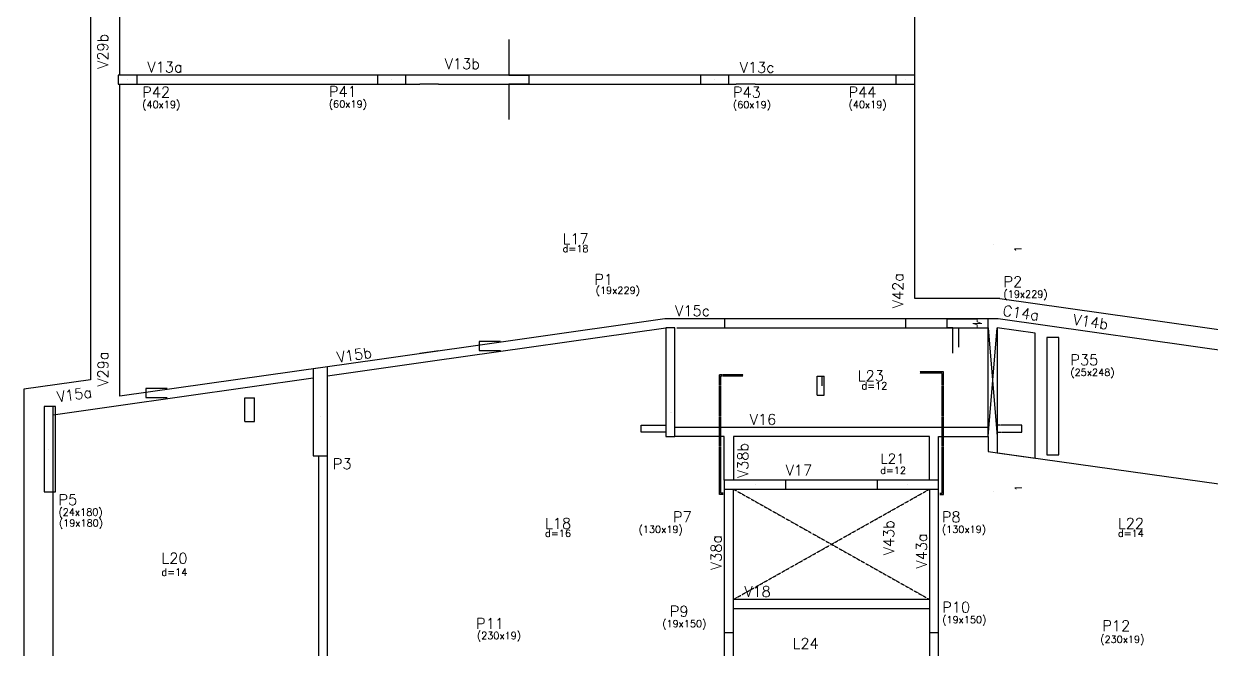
# Model space of a CAD drawing. Extents: x -40810 to 33675, y -2018 to 21213.
# Drawn here: x 4329 to 6834, y 9758 to 11078 of the extents above; entities that cross this region are included whole.
import ezdxf

# ---------------------------------------------------------------- set-up
doc = ezdxf.new("R2010")
doc.units = 0
doc.linetypes.add('ESTILO_TQS_0001', pattern=[1, 0.7, -0.3])
doc.linetypes.add('TRAZO_HUECO', pattern=[0.75, 0.5, -0.25])
doc.layers.get('0').update_dxf_attribs({"color": 1, "lineweight": 9})
for name, color, linetype in [('1', 5, 'Continuous'), ('10', 7, 'Continuous'), ('12', 3, 'Continuous'), ('13', 7, 'Continuous'), ('18', 9, 'Continuous'), ('211', 7, 'ESTILO_TQS_0001'), ('241', 7, 'TRAZO_HUECO'), ('242', 3, 'Continuous'), ('27', 10, 'Continuous'), ('3', 2, 'Continuous'), ('4', 2, 'Continuous'), ('42', 7, 'Continuous'), ('6', 6, 'Continuous'), ('8', 5, 'Continuous'), ('9', 3, 'Continuous')]:
    doc.layers.add(name, color=color, linetype=linetype)
doc.styles.get("Standard").update_dxf_attribs({"font": 'romans.shx', "width": 0.8})

msp = doc.modelspace()

# ---------------------------------------------------------------- linework, layer by layer
msp.add_lwpolyline([(6340.171, 10436.107), (6340.171, 10442.441), (6330.671, 10445.607), (6349.671, 10445.607), (6340.171, 10448.774), (6340.171, 10455.107)])
at = {"layer": '1'}
for p, q in [((4469.609, 11538.107), (4469.609, 10326.829)), ((4531.609, 10292.185), (4531.609, 10950.607)), ((6208.109, 10498.03), (6208.109, 10950.607)), ((6387.407, 10498.03), (6208.109, 10498.03)), ((6387.407, 10498.03), (8149.522, 10248.34)), ((5681.391, 10455.107), (5084.609, 10370.544)), ((5765.609, 10455.107), (5694.609, 10455.107)), ((6189.109, 10455.107), (5765.609, 10455.107)), ((6189.609, 10455.107), (6032.609, 10455.107)), ((6189.109, 10436.107), (6189.109, 10455.107)), ((6363.109, 10207.107), (6363.109, 10455.107)), ((6384.387, 10455.107), (6363.109, 10455.107)), ((8149.522, 10204.987), (6384.387, 10455.107)), ((5084.609, 10370.544), (4531.609, 10292.185)), ((4469.609, 10326.829), (4329.109, 10306.92)), ((4329.109, 10306.92), (4329.109, 8827.295)), ((5806.609, 10207.107), (5702.109, 10207.107)), ((5806.609, 10115.107), (5806.609, 10207.107)), ((5825.609, 10207.107), (5825.609, 10115.107)), ((6239.609, 10207.107), (5825.609, 10207.107)), ((6239.609, 10115.107), (6239.609, 10207.107)), ((6258.609, 10115.107), (6258.609, 10207.107)), ((6363.109, 10207.107), (6363.109, 10175.328)), ((6363.109, 10175.328), (8150.022, 9924.092))]:
    msp.add_line(p, q, dxfattribs=at)
for points in [[(4531.609, 10969.607), (4531.609, 11538.107)], [(6208.109, 10969.607), (6208.109, 11538.107)], [(5075.109, 10969.607), (4567.609, 10969.607)], [(5164.109, 10969.607), (5135.109, 10969.607)], [(5204.109, 10969.607), (5164.109, 10969.607)], [(5756.109, 10969.607), (5204.109, 10969.607)], [(5831.609, 10969.607), (5816.109, 10969.607)], [(5871.609, 10969.607), (5831.609, 10969.607)], [(6168.109, 10969.607), (5871.609, 10969.607)], [(4567.609, 10950.607), (5075.109, 10950.607)], [(5135.109, 10950.607), (5164.109, 10950.607)], [(5204.109, 10950.607), (5164.109, 10950.607)], [(5204.109, 10950.607), (5756.109, 10950.607)], [(5816.109, 10950.607), (5831.609, 10950.607)], [(5871.609, 10950.607), (5831.609, 10950.607)], [(5871.609, 10950.607), (6168.109, 10950.607)], [(5694.609, 10455.107), (5681.391, 10455.107)], [(5872.109, 10455.107), (5832.109, 10455.107)], [(6363.109, 10455.107), (6189.609, 10455.107)], [(5185.942, 10365.713), (5683.109, 10436.161)], [(5694.609, 10436.107), (5694.609, 10436.107)], [(5706.109, 10436.107), (5852.109, 10436.107)], [(5852.109, 10436.107), (6199.109, 10436.107)], [(6199.109, 10436.107), (6363.109, 10436.107)], [(5204.609, 10387.548), (5164.609, 10381.88)], [(4969.609, 10335.059), (5185.942, 10365.713)], [(4523.942, 10271.908), (4939.609, 10330.808)], [(4391.109, 10253.086), (4523.942, 10271.908)], [(6363.109, 10226.107), (5702.109, 10226.107)], [(6258.609, 10207.107), (6363.109, 10207.107)], [(4950.609, 10166.249), (4950.609, 9576.607)], [(4969.609, 9576.607), (4969.609, 10166.249)], [(5806.609, 10096.107), (5806.609, 9853.607)], [(5825.609, 9863.107), (5825.609, 10096.107)], [(6023.109, 10115.107), (5936.609, 10115.107)], [(5936.609, 10096.107), (6032.609, 10096.107)], [(6128.609, 10115.107), (6023.109, 10115.107)], [(6032.609, 10096.107), (6128.609, 10096.107)], [(6239.609, 10096.107), (6239.609, 9863.107)], [(6258.609, 9853.607), (6258.609, 10096.107)], [(4391.109, 9576.607), (4391.109, 10090.607)], [(5806.609, 9853.607), (5806.609, 9793.107)], [(5825.609, 9793.107), (5825.609, 9863.107)], [(6239.609, 9863.107), (5825.609, 9863.107)], [(5825.609, 9844.107), (6239.609, 9844.107)], [(6239.609, 9863.107), (6239.609, 9793.107)], [(6258.609, 9793.107), (6258.609, 9853.607)]]:
    msp.add_lwpolyline(points, dxfattribs=at)
at = {"layer": '18'}
for points in [[(5352.441, 11044.607), (5352.441, 10969.607), (5394.441, 10969.607), (5394.441, 10950.607), (5352.441, 10950.607), (5352.441, 10875.607)], [(5852.109, 10455.107), (5807.109, 10455.107), (5807.109, 10436.107), (5852.109, 10436.107)], [(6288.354, 10382.577), (6288.354, 10436.107), (6276.354, 10436.107), (6276.354, 10455.107), (6340.171, 10455.107)], [(6300.354, 10436.107), (6300.354, 10395.888)], [(6300.354, 10436.107), (6340.171, 10436.107)], [(5334.441, 10407.824), (5289.441, 10407.824), (5289.441, 10388.824), (5334.441, 10388.824)], [(4631.378, 10308.198), (4586.378, 10308.198), (4586.378, 10289.198), (4631.378, 10289.198)]]:
    msp.add_lwpolyline(points, dxfattribs=at)
at = {"layer": '211'}
for points in [[(6261.112, 10084.607), (6269.109, 10084.607), (6269.109, 10343.607), (6218.609, 10343.607)], [(5804.105, 10084.607), (5796.109, 10084.607), (5796.109, 10338.107), (5846.609, 10338.107)], [(5804.105, 10087.607), (5799.109, 10087.607), (5799.109, 10335.107), (5846.609, 10335.107)], [(6261.112, 10087.607), (6266.109, 10087.607), (6266.109, 10340.607), (6218.609, 10340.607)]]:
    msp.add_lwpolyline(points, dxfattribs=at)
at = {"layer": '241'}
for p, q in [((5825.609, 9863.107), (6239.609, 10096.107)), ((5825.609, 10096.107), (6239.609, 9863.107))]:
    msp.add_line(p, q, dxfattribs=at)
at = {"layer": '242'}
for p, q in [((4547.609, 10960.107), (4547.609, 10960.107)), ((5104.609, 10960.107), (5104.609, 10960.107)), ((5785.609, 10960.107), (5785.609, 10960.107)), ((6188.109, 10960.107), (6188.109, 10960.107)), ((6374.814, 10611.507), (6374.814, 10611.507)), ((6372.609, 10321.607), (6372.609, 10321.607)), ((4954.66, 10249.19), (4954.66, 10249.19)), ((5692.609, 10258.607), (5692.609, 10258.607)), ((5694.609, 10258.607), (5694.609, 10258.607)), ((4381.609, 10180.607), (4381.609, 10180.607)), ((5872.109, 10105.607), (5872.109, 10105.607)), ((6193.609, 10105.607), (6193.609, 10105.607)), ((6375.314, 10091.082), (6375.314, 10091.082))]:
    msp.add_line(p, q, dxfattribs=at)
at = {"layer": '27'}
msp.add_lwpolyline([(6462.103, 10424.826), (6382.109, 10436.161), (6382.109, 10172.656), (6462.103, 10161.412), (6462.103, 10424.826)], dxfattribs=at)
at = {"layer": '3'}
for points in [[(5683.109, 10207.107), (5702.109, 10207.107), (5702.109, 10436.107), (5683.109, 10436.107), (5683.109, 10207.107)], [(4939.609, 10166.249), (4969.609, 10166.249), (4969.609, 10354.249), (4939.609, 10349.998), (4939.609, 10166.249)], [(4372.109, 10090.607), (4391.109, 10090.607), (4391.109, 10270.607), (4372.109, 10270.607), (4372.109, 10090.607)], [(5806.609, 10096.107), (5936.609, 10096.107), (5936.609, 10115.107), (5806.609, 10115.107), (5806.609, 10096.107)], [(6128.609, 10096.107), (6258.609, 10096.107), (6258.609, 10115.107), (6128.609, 10115.107), (6128.609, 10096.107)], [(5806.609, 9643.107), (5825.609, 9643.107), (5825.609, 9793.107), (5806.609, 9793.107), (5806.609, 9643.107)], [(6239.609, 9643.107), (6258.609, 9643.107), (6258.609, 9793.107), (6239.609, 9793.107), (6239.609, 9643.107)]]:
    msp.add_lwpolyline(points, dxfattribs=at)
at = {"layer": '4'}
for p, q in [((4396.109, 10270.607), (4372.109, 10270.607)), ((4372.109, 10270.607), (4372.109, 10090.607)), ((4396.109, 10090.607), (4396.109, 10270.607)), ((5706.109, 10207.107), (5702.109, 10207.107)), ((4372.109, 10090.607), (4396.109, 10090.607))]:
    msp.add_line(p, q, dxfattribs=at)
for points in [[(4528.109, 10950.607), (4568.109, 10950.607), (4568.109, 10969.607), (4528.109, 10969.607), (4528.109, 10950.607)], [(5075.109, 10950.607), (5135.109, 10950.607), (5135.109, 10969.607), (5075.109, 10969.607), (5075.109, 10950.607)], [(5756.109, 10950.607), (5816.109, 10950.607), (5816.109, 10969.607), (5756.109, 10969.607), (5756.109, 10950.607)], [(6168.109, 10950.607), (6208.109, 10950.607), (6208.109, 10969.607), (6168.109, 10969.607), (6168.109, 10950.607)], [(6487.109, 10168.107), (6512.109, 10168.107), (6512.109, 10416.107), (6487.109, 10416.107), (6487.109, 10168.107)]]:
    msp.add_lwpolyline(points, dxfattribs=at)
at = {"layer": '42'}
for p, q in [((6002.109, 10294.197), (6002.109, 10334.107)), ((6002.109, 10334.107), (6017.109, 10334.107)), ((6012.609, 10314.153), (6012.609, 10334.107)), ((6017.109, 10294.197), (6017.109, 10334.199)), ((6002.109, 10294.197), (6017.109, 10294.197)), ((4795.365, 10288.369), (4815.611, 10288.369)), ((4795.613, 10238.367), (4795.613, 10288.404)), ((4815.611, 10238.367), (4815.611, 10288.369)), ((4795.613, 10238.367), (4815.611, 10238.367))]:
    msp.add_line(p, q, dxfattribs=at)
msp.add_lwpolyline([(5631.113, 10231.107), (5683.109, 10231.107), (5683.109, 10216.107), (5631.113, 10216.107), (5631.113, 10231.107)], dxfattribs=at)
at = {"layer": '42', "linetype": 'ESTILO_TQS_0001'}
msp.add_lwpolyline([(6434.105, 10231.107), (6382.109, 10231.107), (6382.109, 10216.107), (6434.105, 10216.107), (6434.105, 10231.107)], dxfattribs=at)
at = {"layer": '6'}
for p, q in [((6363.109, 10436.107), (6382.109, 10207.107)), ((6363.109, 10207.107), (6382.109, 10436.107))]:
    msp.add_line(p, q, dxfattribs=at)

# ---------------------------------------------------------------- texts
at = {"layer": '10'}
for s, height, p in [('L17', 22.5, (5465.576, 10613.089)), ('L23', 22.5, (6088.096, 10323.862)), ('L21', 21, (6135.726, 10149.768)), ('L18', 22.5, (5428.536, 10012.377)), ('L22', 22.5, (6636.682, 10012.377)), ('L20', 22.5, (4619.451, 9938.799)), ('L24', 22.5, (5950.707, 9759.145))]:
    msp.add_text(s, height=height, dxfattribs=at).set_placement(p)
at = {"layer": '12'}
for s, p in [('(40x19)', (4578.859, 10899.982)), ('(60x19)', (4972.546, 10901.003)), ('(60x19)', (5824.728, 10899.673)), ('(40x19)', (6068.559, 10899.982)), ('(19x229)', (5535.392, 10507.942)), ('(19x229)', (6395.269, 10499.876)), ('(25x248)', (6536.4, 10334.935)), ('(24x180)', (4402.359, 10039.982)), ('(19x180)', (4403.173, 10017.176)), ('(130x19)', (5625.799, 10003.452)), ('(130x19)', (6265.402, 10003.544)), ('(19x150)', (5675.679, 9804.496)), ('(19x150)', (6266.139, 9813.175)), ('(230x19)', (5284.727, 9779.588)), ('(230x19)', (6599.342, 9771.809))]:
    msp.add_text(s, height=15, dxfattribs=at).set_placement(p)
at = {"layer": '13'}
for s, p in [('d=18', (5465.576, 10596.089)), ('d=12', (6095.762, 10306.483)), ('d=12', (6135.163, 10128.111)), ('d=16', (5428.536, 9995.377)), ('d=14', (6636.682, 9995.377)), ('d=14', (4619.451, 9913.299))]:
    msp.add_text(s, height=15, dxfattribs=at).set_placement(p)
at = {"layer": '8'}
for s, height, rotation, p in [('V29b', 22.5, 90, (4506.984, 10982.607)), ('1', 15, 90, (6433.599, 10595.685)), ('V42a', 22.5, 90, (6183.984, 10477.607)), ('C14a', 22.5, 351.935, (6392.383, 10462.002)), ('V14b', 22.5, 351.93485, (6540.923, 10443.016)), ('V15b', 22.5, 8.065, (4991.097, 10362.975)), ('V29a', 22.5, 90, (4507.484, 10312.063)), ('V15a', 22.5, 8.065, (4400.821, 10279.333)), ('V38b', 22.5, 90, (5857.147, 10119.27)), ('1', 15, 90, (6434.099, 10091.905)), ('V43b', 22.5, 90, (6164.597, 9956.188)), ('V38a', 22.5, 90, (5800.984, 9925.123)), ('V43a', 22.5, 90, (6233.984, 9928.363))]:
    msp.add_text(s, height=height, rotation=rotation, dxfattribs=at).set_placement(p)
for s, p in [('V13a', (4590.109, 10975.232)), ('V13b', (5216.905, 10982.453)), ('V13c', (5839.117, 10974.58)), ('V15c', (5702.953, 10461.189)), ('V16', (5860.211, 10231.819)), ('V17', (5935.911, 10124.444)), ('V18', (5848.609, 9868.732))]:
    msp.add_text(s, height=22.5, dxfattribs=at).set_placement(p)
at = {"layer": '9'}
for s, p in [('P42', (4578.859, 10922.482)), ('P41', (4972.546, 10923.503)), ('P43', (5824.728, 10922.173)), ('P44', (6068.559, 10922.482)), ('P1', (5532.462, 10527.308)), ('P2', (6395.269, 10522.376)), ('P35', (6536.4, 10357.435)), ('P3', (4980.859, 10138.124)), ('P5', (4402.359, 10062.482)), ('P7', (5698.343, 10025.968)), ('P8', (6265.402, 10026.044)), ('P9', (5691.679, 9826.996)), ('P10', (6266.139, 9835.675)), ('P11', (5283.108, 9801.113)), ('P12', (6603.789, 9796.563))]:
    msp.add_text(s, height=22.5, dxfattribs=at).set_placement(p)

doc.saveas('drawing.dxf')
